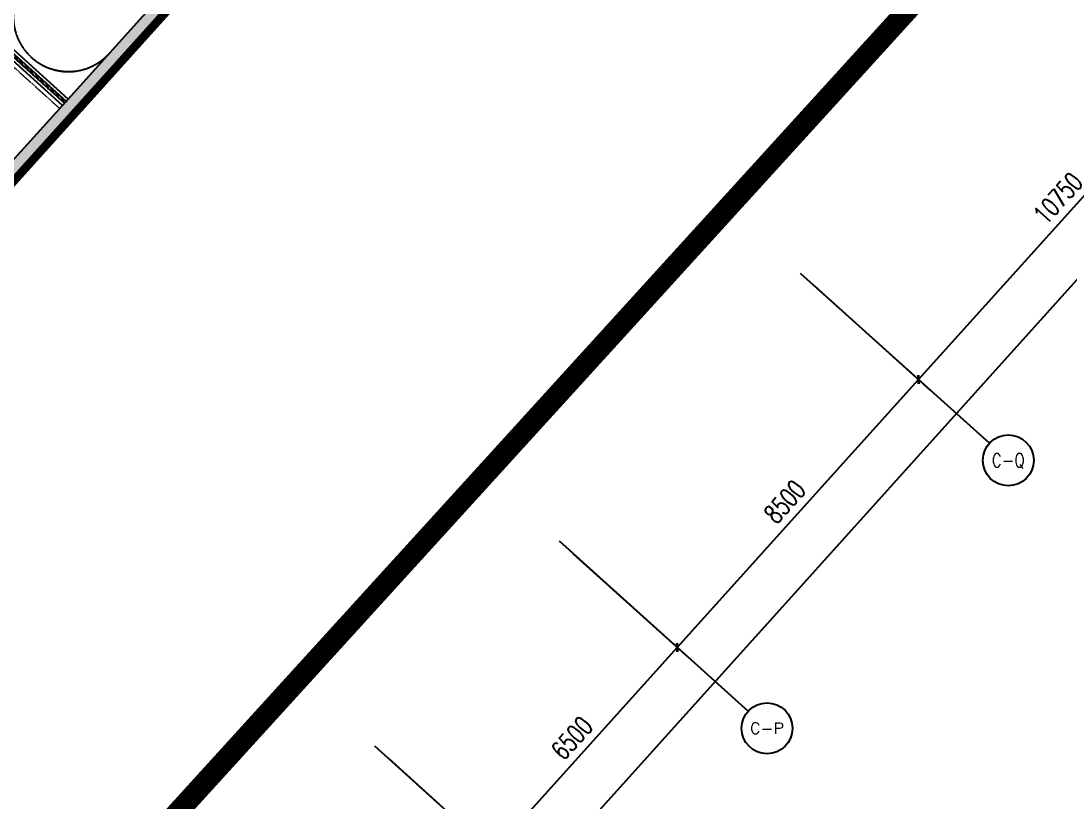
# Model space of a CAD drawing. Extents: x 6824721 to 16538177, y 2478193 to 6665639.
# Drawn here: x 8864383 to 8889114, y 2813701 to 2832114 of the extents above; entities that cross this region are included whole.
import ezdxf
from ezdxf.enums import TextEntityAlignment as Align

# ---------------------------------------------------------------- set-up
doc = ezdxf.new("R2010")
doc.units = 0
doc.header["$LTSCALE"] = 10
doc.linetypes.add('CONTINOUS', pattern=[0])
doc.linetypes.add('DASH', pattern=[0.35, 0.25, -0.1])
for name, color, linetype in [('0-wo', 8, 'Continuous'), ('AXIS', 3, 'Continuous'), ('AXIS_TEXT', 7, 'Continuous'), ('S-梁-实线', 4, 'CONTINOUS'), ('S-梁-虚线', 4, 'DASH'), ('WALL', 9, 'Continuous')]:
    doc.layers.add(name, color=color, linetype=linetype)
doc.layers.add('钢梁', color=141, linetype='Continuous', lineweight=18)
doc.styles.add('_TCH_AXIS', font='COMPLEX', dxfattribs={"bigfont": 'GBCBIG'})
doc.styles.add('_TCH_DIM_T3', font='SIMPLEX', dxfattribs={"width": 0.705882, "bigfont": 'GBCBIG'})
doc.styles.add('COMPLEX', font='COMPLEX')
doc.styles.add('STANDARD_T3', font='TSSDENG.shx', dxfattribs={"width": 0.56, "bigfont": 'TSSDCHN.shx'})
doc.dimstyles.new('_TCH_ARCH&&150', dxfattribs={"dimtxt": 525, "dimasz": 150, "dimexe": 375, "dimexo": 450, "dimgap": 150, "dimtad": 1, "dimdec": 0, "dimzin": 0, "dimdsep": 46, "dimtxsty": 'STANDARD_T3', "dimblk": 'ARCHTICK', "dimcen": 0.09, "dimclrt": 7, "dimazin": 2, "dimtfac": 1, "dimtdec": 0, "dimtix": 1, "dimtmove": 2, "dimatfit": 3, "dimfxl": 0, "dimtolj": 1, "dimtzin": 0, "dimarcsym": 0})

# ---------------------------------------------------------------- blocks, each defined once
blk = doc.blocks.new('$WINLIB2D$00000039')
at = {"color": 0}
for points in [[(-0.5, 0.5), (-0.5, -0.5)], [(0.5, 0.5), (-0.5, 0.5)], [(0.5, -0.5), (0.5, 0.5)], [(-0.5, 0.167), (0.5, 0.167)], [(-0.384, -0.167), (-0.448, 0.167)], [(-0.316, -0.167), (-0.38, 0.167)], [(-0.248, -0.167), (-0.312, 0.167)], [(-0.18, -0.167), (-0.244, 0.167)], [(-0.112, -0.167), (-0.176, 0.167)], [(-0.044, -0.167), (-0.108, 0.167)], [(0.024, -0.167), (-0.04, 0.167)], [(0.092, -0.167), (0.028, 0.167)], [(0.16, -0.167), (0.096, 0.167)], [(0.228, -0.167), (0.164, 0.167)], [(0.296, -0.167), (0.232, 0.167)], [(0.364, -0.167), (0.3, 0.167)], [(0.432, -0.167), (0.368, 0.167)], [(0.5, -0.167), (0.436, 0.167)], [(-0.452, -0.167), (-0.5, 0.084)], [(-0.5, -0.167), (0.5, -0.167)], [(0.5, -0.5), (-0.5, -0.5)]]:
    blk.add_lwpolyline(points, dxfattribs=at)
blk = doc.blocks.new('_AXISO')
blk.add_circle((0, 0), 0.5)
at = {"layer": 'AXIS_TEXT', "style": 'COMPLEX', "width": 1.041667}
blk.add_attdef('A', text='', height=0.56, dxfattribs=at).set_placement((-0.25, -0.28), (0.25, -0.28), align=Align.FIT)
blk = doc.blocks.new('_ArchTick')
at = {"color": 0, "linetype": 'ByBlock', "const_width": 0.4}
blk.add_lwpolyline([(-0.5, -0.5), (0.5, 0.5)], dxfattribs=at)
blk = doc.blocks.new('*D266')
at = {"layer": 'AXIS', "color": 0, "lineweight": -2, "transparency": 16777216}
for p, q in [((91809, 733633), (95432, 730371)), ((5657, 631227), (95154, 730622)), ((2313, 634238), (5936, 630976))]:
    blk.add_line(p, q, dxfattribs=at)
at = {"layer": 'Defpoints', "color": 0, "transparency": 16777216}
for p in [(91475, 733934), (95154, 730622), (1979, 634539)]:
    blk.add_point(p, dxfattribs=at)
at = {"layer": 'AXIS', "color": 0, "lineweight": -2, "transparency": 16777216, "xscale": 150, "yscale": 150, "zscale": 150}
for p, rotation in [((95154, 730622), 47.99999999999577), ((5657, 631227), 227.9999999999958)]:
    blk.add_blockref('_ArchTick', p, dxfattribs=dict(at, rotation=rotation))
at = {"layer": 'AXIS', "color": 7, "transparency": 16777216, "insert": (50099, 681200), "char_height": 446.2, "attachment_point": 5, "rotation": 48, "style": '_TCH_DIM_T3'}
blk.add_mtext('\\A1;133750', dxfattribs=at)
blk = doc.blocks.new('*D278')
at = {"layer": 'AXIS', "color": 0, "lineweight": -2, "transparency": 16777216}
for p, q in [((74579, 714497), (77310, 712038)), ((71010, 705601), (77032, 712289)), ((68557, 707809), (71288, 705350))]:
    blk.add_line(p, q, dxfattribs=at)
at = {"layer": 'Defpoints', "color": 0, "transparency": 16777216}
for p in [(74245, 714798), (77032, 712289), (68223, 708110)]:
    blk.add_point(p, dxfattribs=at)
at = {"layer": 'AXIS', "color": 0, "lineweight": -2, "transparency": 16777216, "xscale": 150, "yscale": 150, "zscale": 150}
for p, rotation in [((77032, 712289), 47.99999999999577), ((71010, 705601), 227.9999999999958)]:
    blk.add_blockref('_ArchTick', p, dxfattribs=dict(at, rotation=rotation))
at = {"layer": 'AXIS', "color": 7, "transparency": 16777216, "insert": (73714, 709221), "char_height": 446.2, "attachment_point": 5, "rotation": 48, "style": '_TCH_DIM_T3'}
blk.add_mtext('\\A1;9000', dxfattribs=at)
blk = doc.blocks.new('*D279')
at = {"layer": 'AXIS', "color": 0, "lineweight": -2, "transparency": 16777216}
for p, q in [((78929, 719328), (81660, 716869)), ((77032, 712289), (81381, 717120)), ((74579, 714497), (77310, 712038))]:
    blk.add_line(p, q, dxfattribs=at)
at = {"layer": 'Defpoints', "color": 0, "transparency": 16777216}
for p in [(78594, 719629), (81381, 717120), (74245, 714798)]:
    blk.add_point(p, dxfattribs=at)
at = {"layer": 'AXIS', "color": 0, "lineweight": -2, "transparency": 16777216, "xscale": 150, "yscale": 150, "zscale": 150}
for p, rotation in [((81381, 717120), 47.99999999999583), ((77032, 712289), 227.9999999999959)]:
    blk.add_blockref('_ArchTick', p, dxfattribs=dict(at, rotation=rotation))
at = {"layer": 'AXIS', "color": 7, "transparency": 16777216, "insert": (78900, 714980), "char_height": 446.2, "attachment_point": 5, "rotation": 48, "style": '_TCH_DIM_T3'}
blk.add_mtext('\\A1;6500', dxfattribs=at)
blk = doc.blocks.new('*D280')
at = {"layer": 'AXIS', "color": 0, "lineweight": -2, "transparency": 16777216}
for p, q in [((84616, 725644), (87347, 723185)), ((81381, 717120), (87069, 723436)), ((78929, 719328), (81660, 716869))]:
    blk.add_line(p, q, dxfattribs=at)
at = {"layer": 'Defpoints', "color": 0, "transparency": 16777216}
for p in [(84282, 725946), (87069, 723436), (78594, 719629)]:
    blk.add_point(p, dxfattribs=at)
at = {"layer": 'AXIS', "color": 0, "lineweight": -2, "transparency": 16777216, "xscale": 150, "yscale": 150, "zscale": 150}
for p, rotation in [((87069, 723436), 47.99999999999579), ((81381, 717120), 227.9999999999958)]:
    blk.add_blockref('_ArchTick', p, dxfattribs=dict(at, rotation=rotation))
at = {"layer": 'AXIS', "color": 7, "transparency": 16777216, "insert": (83918, 720554), "char_height": 446.2, "attachment_point": 5, "rotation": 48, "style": '_TCH_DIM_T3'}
blk.add_mtext('\\A1;8500', dxfattribs=at)
blk = doc.blocks.new('*D281')
at = {"layer": 'AXIS', "color": 0, "lineweight": -2, "transparency": 16777216}
for p, q in [((91809, 733633), (94541, 731174)), ((87069, 723436), (94262, 731425)), ((84616, 725644), (87347, 723185))]:
    blk.add_line(p, q, dxfattribs=at)
at = {"layer": 'Defpoints', "color": 0, "transparency": 16777216}
for p in [(91475, 733934), (94262, 731425), (84282, 725946)]:
    blk.add_point(p, dxfattribs=at)
at = {"layer": 'AXIS', "color": 0, "lineweight": -2, "transparency": 16777216, "xscale": 150, "yscale": 150, "zscale": 150}
for p, rotation in [((94262, 731425), 47.99999999999593), ((87069, 723436), 227.9999999999959)]:
    blk.add_blockref('_ArchTick', p, dxfattribs=dict(at, rotation=rotation))
at = {"layer": 'AXIS', "color": 7, "transparency": 16777216, "insert": (90359, 727707), "char_height": 446.2, "attachment_point": 5, "rotation": 48, "style": '_TCH_DIM_T3'}
blk.add_mtext('\\A1;10750', dxfattribs=at)
blk = doc.blocks.new('jkytk')
at = {"layer": 'WALL', "color": 1, "const_width": 200}
blk.add_lwpolyline([(8498859, 2828327), (8482776, 2828327), (8482776, 2792327), (8498891, 2792327), (8498891, 2783328), (8504550, 2783328), (8512897, 2775813), (8515479, 2778680), (8515479, 2788843), (8565856, 2844792), (8558488, 2851427), (8549989, 2851427), (8549989, 2856072), (8515539, 2856072), (8515539, 2864326), (8498940, 2864325), (8498889, 2828327)], dxfattribs=at)
blk = doc.blocks.new('LIANGMOBAN')
at = {"layer": 'S-梁-实线', "lineweight": 18}
blk.add_line((1996021, 116303), (1994091, 118041), dxfattribs=at)
at = {"layer": 'S-梁-虚线', "color": 8, "lineweight": 18}
blk.add_line((1993891, 117818), (1995821, 116080), dxfattribs=at)
blk = doc.blocks.new('wet 45u67i')
at = {"layer": 'AXIS', "color": 8}
for p, q in [((84281.9, 725945.6), (88740.8, 721930.8)), ((78594.3, 719628.9), (83053.2, 715614.1)), ((74245, 714798.4), (78703.8, 710783.6))]:
    blk.add_line(p, q, dxfattribs=at)
ref = blk.add_blockref('_AXISO', (89186.7, 721529.3), dxfattribs=dict(at, xscale=1200, yscale=1200, zscale=1200))
ref.add_attrib('A', 'C-Q', dxfattribs={"layer": 'AXIS_TEXT', "height": 320.45, "style": '_TCH_AXIS', "width": 0.807692}).set_placement((88798.4, 721369.1), (89574.9, 721369.1), align=Align.FIT)
ref = blk.add_blockref('_AXISO', (83499.1, 715212.6), dxfattribs=dict(at, xscale=1200, yscale=1200, zscale=1200))
ref.add_attrib('A', 'C-P', dxfattribs={"layer": 'AXIS_TEXT', "height": 261.89, "style": '_TCH_AXIS'}).set_placement((83100, 715081.7), (83898.1, 715081.7), align=Align.FIT)
for p1, p2, distance, picture, middle in [((1978.9, 634538.8), (91475.1, 733934.4), -4950, '*D266', (50099, 681200.4)), ((84281.9, 725945.6), (91475.1, 733934.4), -3750, '*D281', (90358.7, 727706.8)), ((78594.3, 719628.9), (84281.9, 725945.6), -3750, '*D280', (83918.4, 720554)), ((74245, 714798.4), (78594.3, 719628.9), -3750, '*D279', (78899.9, 714980.4)), ((68222.8, 708110.1), (74245, 714798.4), -3750, '*D278', (73714.1, 709221))]:
    dim = blk.add_aligned_dim(p1=p1, p2=p2, distance=distance, dimstyle='_TCH_ARCH&&150', dxfattribs=at)
    dim.commit()
    dim.dimension.update_dxf_attribs({"geometry": picture, "text_midpoint": middle})

msp = doc.modelspace()

# ---------------------------------------------------------------- hatches: boundary and pattern name
at = {"layer": '0-wo'}
for points in [[(8865362.5, 2830125.4), (8865585.4, 2829924.7), (8869566.7, 2834346.4), (8869343.8, 2834547.1)], [(8864053.9, 2828522.7), (8864180.2, 2828364.1), (8865585.4, 2829924.7), (8865362.5, 2830125.4), (8864091.1, 2828713.4)]]:
    msp.add_hatch(color=8, dxfattribs=at).paths.add_polyline_path(points)

# ---------------------------------------------------------------- linework, layer by layer
at = {"layer": '0-wo', "color": 8}
for p, q in [((8865362.5, 2830125.4), (8869343.8, 2834547.1)), ((8865585.4, 2829924.7), (8869566.7, 2834346.4)), ((8865496.3, 2830274), (8865362.5, 2830125.4)), ((8864091.1, 2828713.4), (8865362.5, 2830125.4)), ((8864180.2, 2828364.1), (8865585.4, 2829924.7))]:
    msp.add_line(p, q, dxfattribs=at)
at = {"layer": '0-wo', "color": 8, "const_width": 500, "flags": 128}
msp.add_lwpolyline([(8691080.4, 2969119.7), (8705176, 2967745.3), (8719304.3, 2966762.9), (8733454.4, 2966173.1), (8747615.4, 2965976.5), (8823194.8, 2965976.5), (8898774.1, 2965976.5), (8906244.1, 2965790.4), (8913695.6, 2965232.5), (8921110, 2964304.2), (8928469, 2963007.8), (8935754.4, 2961346.6), (8942947.9, 2959324.6), (8950031.8, 2956946.9), (8956988.6, 2954219.3), (8963800.8, 2951148.7), (8970451.7, 2947742.7), (8976924.7, 2944009.6), (8983203.8, 2939958.9), (8911619.7, 2861304.6), (8840035.6, 2782650.4), (8768451.5, 2703996.1), (8691080.4, 2726323), (8691080.4, 2847721.3)], close=True, dxfattribs=at)
at = {"layer": '0-wo', "color": 8, "linetype": 'DASH'}
msp.add_arc((8865500.4, 2832221.5), 1300, 138, 318, dxfattribs=at)

# ---------------------------------------------------------------- block references
msp.add_blockref('jkytk', (305383.7, -8645.8))
at = {"layer": '0-wo'}
msp.add_blockref('wet 45u67i', (8798472.7, 2100226.9), dxfattribs=at)
at = {"layer": '0-wo', "color": 8, "xscale": -2400, "yscale": -200, "zscale": -2400, "rotation": 137.9999999999983}
msp.add_blockref('$WINLIB2D$00000039', (8864537.6, 2831002.7), dxfattribs=at)
at = {"layer": '钢梁', "color": 6}
msp.add_blockref('LIANGMOBAN', (6869472.7, 2713973), dxfattribs=at)

doc.saveas('drawing.dxf')
